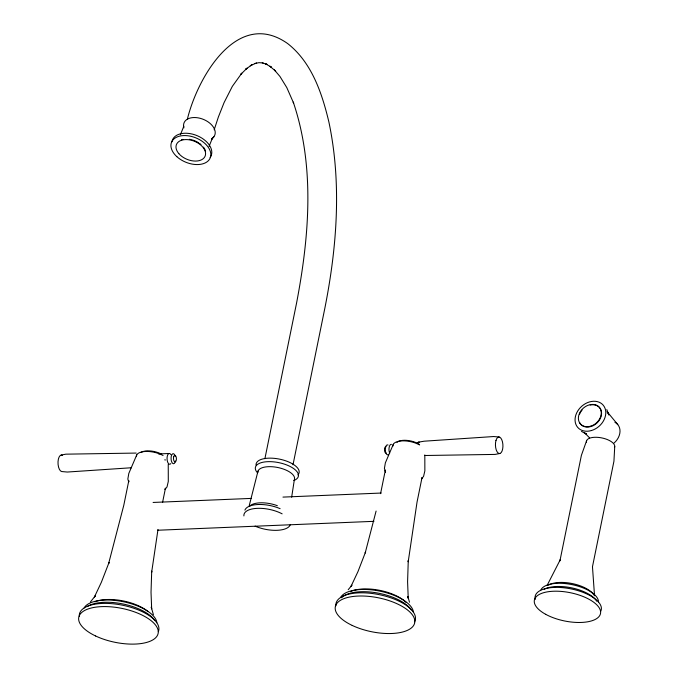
<?xml version="1.0" encoding="UTF-8"?>
<svg xmlns="http://www.w3.org/2000/svg" width="678" height="678" viewBox="0 0 678 678"><rect width="100%" height="100%" fill="white"/><g stroke="black" fill="none" stroke-linecap="round" stroke-linejoin="round"><path stroke-width="1.02" d="M128.744 481.77L128.795 480.71L123.794 505.263L108.624 563.587L109.056 562.426L101.378 582.241L94.335 597.182L95.395 595.75L90.471 601.878M385.299 471.193L385.35 470.142L380.57 493.66M614.734 446.488L613.937 461.218L592.47 566.74L594.538 595.784M157.991 529.459L151.643 572.342L151.703 571.105L151.024 592.343L151.669 608.844L151.253 607.115L153.398 614.675M291.65 497.22L294.379 479.566A18.713 8 11.5 0 0 277.175 467.379A18.713 8 11.5 0 0 257.801 472.659M162.551 502.491L165.466 488.177L165.101 489.169M264.903 458.667L296.549 303.142C309.16 237.207 315.168 166.746 293.252 102.081L293.642 103.183L286.794 87.581L279.938 76.436L274.387 69.944L275.675 71.207L269.903 66.215L271.488 67.266L265.53 63.774L267.344 64.537L262.267 62.825M292.998 464.811L324.847 308.227C336.958 247.114 341.865 183.297 328.864 121.904C322.025 93.183 311.727 62.393 287.608 43.528C236.876 7.78 197.12 78.462 187.323 119.396M249.233 505.635L257.996 471.1M376.095 511.059L365.188 553.019L365.611 551.858L357.942 571.664L350.899 586.606L351.958 585.173L348.195 589.724M214.18 129.829L218.375 117.014L224.079 102.615L232.351 86.335L241.809 73.173L240.622 74.546L247.029 68.181L245.529 69.359L251.945 64.825L250.216 65.741L256.598 62.944M586.682 440.463L581.393 455.353L559.926 560.875L560.214 559.799L547.214 585.216M421.657 478.592L422.021 477.6L417.029 502.144L408.207 561.765L408.266 560.528L407.588 581.766L408.232 598.276L407.817 596.538L409.504 602.2M180.399 134.736L183.814 126.286M209.044 146.44L212.46 137.99L211.697 139.329L213.901 136.727M136.761 454.853L128.812 473.414L127.845 479.015L128.71 481.982M393.325 444.276L385.367 462.837L384.409 468.439L385.562 472.295M165.042 489.372L167 486.974L168.297 481.448L168.246 464.43M421.606 478.795L423.564 476.405L424.86 470.871L424.818 454.913M254.682 63.546L258.996 62.656L263.2 63.003M61.071 455.082L65.825 454.167L136.202 453.074M499.856 453.497L495.11 454.413L424.733 455.506M418.479 442.149L424.199 441.192L493.643 436.539L499.245 437.039M131.473 467.744L67.292 472.041L61.69 471.541A8.28 3.737 87.6 0 1 58.02 461.769A8.28 3.737 87.6 0 1 62.537 455.37M158.567 453.938L169.068 453.497M153.092 502.449L251.284 498.406M282.963 497.101L381.146 493.05M157.491 530.247L373.934 521.331M585.012 433.157L586.623 434.208L581.495 431.394M584.385 432.581L589.538 437.835M617.777 424.589L607.09 411.639L608.92 415.004L606.81 409.597M396.961 442.446A13.314 5.687 11.5 0 1 419.292 444.387M335.89 605.801A40.485 17.297 11.5 0 1 379.121 594.631A40.485 17.297 11.5 0 1 414.546 621.802M341.593 597.776A37.426 15.992 11.5 0 1 342.822 596.665M343.526 596.148A37.426 15.992 11.5 0 1 379.375 593.369A37.426 15.992 11.5 0 1 411.292 609.929M340.703 597.36A37.426 15.992 11.5 0 1 379.833 591.131A37.426 15.992 11.5 0 1 413.419 612.158M350.475 591.606A33.103 14.145 11.5 0 1 406.037 602.369M392.96 446.048A16.196 6.924 11.5 0 1 402.139 440.878A16.196 6.924 11.5 0 1 419.631 444.954M141.083 452.438A13.314 5.687 11.5 0 1 161.55 454.218M79.326 616.37A40.485 17.297 11.5 0 1 121.693 605.039A40.485 17.297 11.5 0 1 158.321 631.676M87.742 606.225A37.426 15.992 11.5 0 1 123.616 604.106A37.426 15.992 11.5 0 1 154.728 620.506M84.14 607.937A37.426 15.992 11.5 0 1 123.269 601.708A37.426 15.992 11.5 0 1 156.855 622.735M94.751 601.81A33.103 14.145 11.5 0 1 148.05 611.624M136.405 456.625A16.196 6.924 11.5 0 1 145.575 451.455A16.196 6.924 11.5 0 1 163.067 455.523M416.962 443.615A6.475 2.924 87.6 0 1 419.631 442.37M183.916 127.837A16.552 10.45 22 0 1 202.188 118.921A16.552 10.45 22 0 1 212.722 137.973M171.958 141.846A20.874 13.179 22 0 1 196.883 135.566A20.874 13.179 22 0 1 210.121 157.44M590.165 405.063A12.594 9.865 -42 0 1 601.488 411.885A12.594 9.865 -42 0 1 593.055 425.716A12.594 9.865 -42 0 1 579.537 422.496M579.563 414.19A12.594 9.865 -42 0 1 582.055 410.097M614.938 422.318A14.755 11.551 -42 0 1 614.022 443.073M586.529 442.387A14.391 6.153 11.5 0 1 601.072 437.776A14.391 6.153 11.5 0 1 614.48 447.429M535.289 599.377A33.73 14.416 11.5 0 1 569.359 588.563A33.73 14.416 11.5 0 1 600.793 611.183M544.18 589.301A29.51 12.611 11.5 0 1 572.825 588.114A29.51 12.611 11.5 0 1 596.699 601.216M540.959 589.818A29.51 12.611 11.5 0 1 572.724 584.767A29.51 12.611 11.5 0 1 598.454 602.191M548.358 585.216A25.188 10.763 11.5 0 1 572.825 583.682A25.188 10.763 11.5 0 1 593.852 595.004M386.24 453.158A3.237 1.466 87.6 0 1 384.511 449.972A3.237 1.466 87.6 0 1 386.002 446.717M388.418 454.675A5.034 2.28 87.6 0 1 385.307 449.929A5.034 2.28 87.6 0 1 388.062 445.048M165.118 460.26A4.322 1.949 87.6 0 1 165.008 459.438M175.449 461.032A5.034 2.28 87.6 0 1 172.051 462.625A5.034 2.28 87.6 0 1 171.763 454.845A5.034 2.28 87.6 0 1 175.271 456.286M389.672 453.184A5.399 2.441 87.6 0 1 389.18 447.226A5.399 2.441 87.6 0 1 391.469 444.344M170.831 463.599A5.399 2.441 87.6 0 1 167.636 462.049A5.399 2.441 87.6 0 1 167.686 454.963A5.399 2.441 87.6 0 1 170.898 454.658M290.328 524.696A23.747 10.153 11.5 0 1 255.123 526.153M243.894 515.924A23.747 10.153 11.5 0 1 256.835 508.364A23.747 10.153 11.5 0 1 282.141 513.839M244.919 510.127A23.747 10.153 11.5 0 1 280.124 508.67M249.699 506.135A20.509 8.763 11.5 0 1 277.378 505.712M257.335 472.634A21.95 9.382 11.5 0 1 264.895 461.913A21.95 9.382 11.5 0 1 292.811 468.006A21.95 9.382 11.5 0 1 293.744 480.566M256.047 465.176A21.95 9.382 11.5 0 1 280.887 459.43A21.95 9.382 11.5 0 1 297.905 474.922M181.458 139.821A15.475 9.772 22 0 1 183.018 139.388M189.357 139.287A15.475 9.772 22 0 1 191.289 139.668M192.255 139.922A15.475 9.772 22 0 1 198.654 142.821M199.468 143.372A15.475 9.772 22 0 1 200.976 144.55M203.468 147.151A15.475 9.772 22 0 1 205.57 151.347M352.196 625.421A40.485 17.297 11.5 0 0 414.69 622.845A40.485 17.297 11.5 0 0 358.17 596.055A40.485 17.297 11.5 0 0 352.196 625.421M95.64 635.998A40.485 17.297 11.5 0 0 158.127 633.422A40.485 17.297 11.5 0 0 101.615 606.632A40.485 17.297 11.5 0 0 95.64 635.998M495.965 440.522A8.28 3.737 87.6 0 0 499.127 453.514A8.28 3.737 87.6 0 0 502.466 441.793A8.28 3.737 87.6 0 0 495.965 440.522M176.848 156.66A20.874 13.179 22 0 0 210.205 157.957A20.874 13.179 22 0 0 185.603 135.583A20.874 13.179 22 0 0 176.848 156.66M590.538 426.242A12.594 9.865 -42 0 0 599.369 407.359A12.594 9.865 -42 0 0 579.571 413.139A12.594 9.865 -42 0 0 590.538 426.242M591.385 430.555A16.916 13.238 -42 0 0 603.242 405.215A16.916 13.238 -42 0 0 576.656 412.97A16.916 13.238 -42 0 0 591.385 430.555M545.688 614.319A33.73 14.416 11.5 0 0 600.013 615.014A33.73 14.416 11.5 0 0 556.621 591.199A33.73 14.416 11.5 0 0 545.688 614.319M173.695 456.777A3.237 1.466 87.6 0 0 174.932 461.862A3.237 1.466 87.6 0 0 176.238 457.277A3.237 1.466 87.6 0 0 173.695 456.777M178.856 153.652A15.475 9.772 22 0 0 204.341 157.516A15.475 9.772 22 0 0 189.154 139.804A15.475 9.772 22 0 0 178.856 153.652"/></g></svg>
